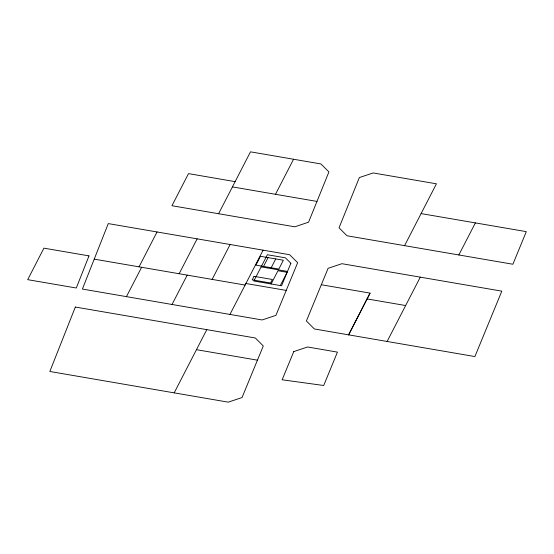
<?xml version="1.0" encoding="UTF-8"?>
<svg xmlns="http://www.w3.org/2000/svg" width="554" height="554" viewBox="0 0 554 554"><rect width="100%" height="100%" fill="white"/><g stroke="black" fill="none" stroke-linecap="round" stroke-linejoin="round"><path stroke-width="0.83" d="M235.131 181.643L188.512 173.624L171.948 205.721L294.79 226.808L308.564 222.189L328.924 171.906L320.918 163.949L250.491 151.838L218.595 213.726M286.224 290.4L297.65 262.693L289.673 254.729L108.272 223.594L82.394 289.063L262.118 319.963L275.92 315.358L286.224 290.4L245.914 283.503L229.952 314.43M321.32 284.742L306.397 320.981L314.353 328.958L474.896 356.561L501.813 291.148L341.908 263.697L328.106 268.302L321.32 284.742L370.065 293.121L348.625 334.838L370.065 293.121M139.047 266.841L157.038 231.96M179.157 273.731L197.148 238.843M275.49 194.295L293.558 159.247M174.178 392.862L206.801 329.644M263.088 250.159L245.103 285.068L94.222 259.14M263.545 266.439L268.088 257.617M271.183 267.748L275.726 258.926M271.141 283.973L277.956 270.747L287.124 272.319L280.31 285.552M404.579 245.651L436.434 183.817L373.154 172.945L359.359 177.557L339.041 227.812L347.026 235.775L512.886 264.244L526.3 231.634L421.109 213.595M387.108 341.465L420.292 277.139M458.844 254.958L475.374 222.895M126.444 296.632L141.616 267.284M172.031 304.471L187.204 275.116M212.113 279.403L230.132 244.508M232.424 186.906L316.971 201.421M261.121 266.889L287.498 271.418M367.067 298.918L405.639 305.538M196.462 349.678L257.451 360.169M89 255.886L76.286 288.011L27.7 279.666L43.911 248.15L89 255.886M75.337 307.041L49.839 371.478L228.234 402.162L242.036 397.55L263.295 345.966L255.332 337.988L75.337 307.041M290.857 263.268L281.577 285.767L253.85 281.01L267.381 254.736L285.421 257.839L290.857 263.268M293.772 351.589L282.138 379.788L323.702 385.494L337.448 352.129L307.574 346.984L293.772 351.589M260.449 256.301L255.906 265.124L278.821 269.064L283.371 260.242L260.449 256.301M254.037 276.328L252.222 279.86L270.56 283.004L272.374 279.479L254.037 276.328"/></g></svg>
